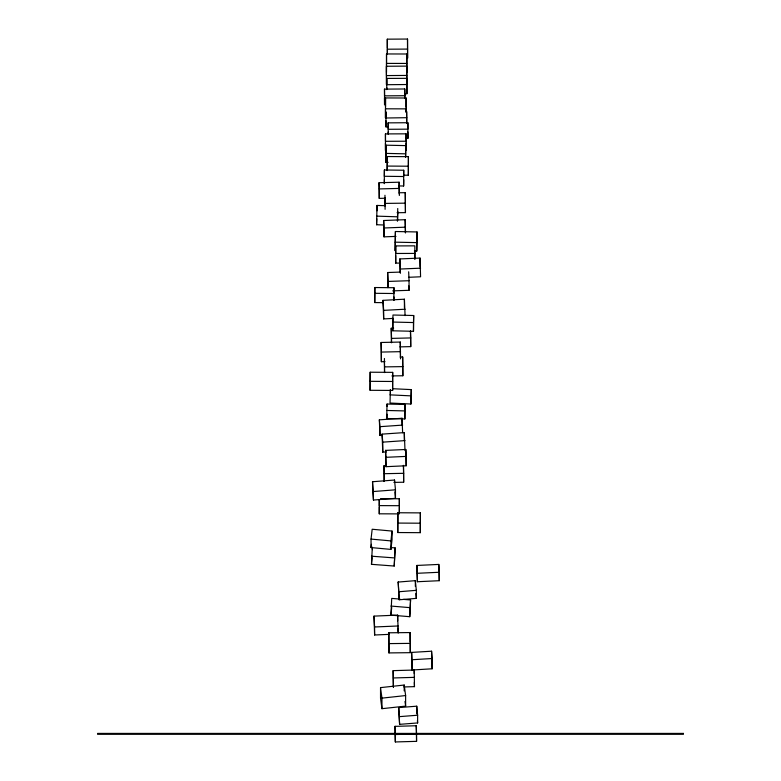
<?xml version="1.0" encoding="UTF-8"?>
<svg xmlns="http://www.w3.org/2000/svg" width="781" height="781" viewBox="0 0 781 781"><rect width="100%" height="100%" fill="white"/><g stroke="black" fill="none" stroke-linecap="round" stroke-linejoin="round"><path stroke-width="1.17" d="M386.497 72.477L386.517 53.957L406.842 53.996L406.842 63.076M406.813 72.516L406.842 53.996M406.11 107.153L406.11 98.006L385.521 97.937L385.472 117.951L385.472 108.803L406.061 108.871L406.061 112.298M406.091 111.986L406.11 98.006M398.154 513.888L379.263 513.81L379.302 506.879M399.364 506.957L399.335 513.888L399.364 498.766L380.484 498.688M399.364 498.766L399.335 505.697L379.263 505.61L379.293 499.84L379.263 513.81M370.184 372.215L370.106 390.295L392.609 390.441L392.677 372.361L370.184 372.215L370.106 381.323L392.609 381.47M370.106 390.295L370.184 381.187M387.21 170.326L387.249 156.532L408.424 156.669L408.356 175.227L403.65 175.198M397.773 532.544L397.851 512.756L420.373 512.883L420.373 522.362L420.295 532.671L397.773 532.544L397.773 523.075L420.295 523.202L420.295 532.671M408.356 175.227L408.424 156.669M420.295 523.202L420.373 512.883M383.12 302.657L374.753 302.569L374.831 287.525L393.946 287.72L393.868 300.46L393.946 296.995M374.753 302.569L374.831 287.525M393.946 287.72L393.868 293.51L374.753 293.305M384.398 169.994L384.301 176.281L403.631 176.526L403.728 170.238L384.398 169.994L384.301 183.389M384.34 183.662L384.398 179.474M398.798 185.937L403.631 185.995L403.728 179.718M395.411 231.508L395.137 250.613L395.411 231.508L417.044 231.957L416.761 251.062L414.36 251.013M416.761 251.062L417.044 231.957M388.147 162.311L385.834 162.263L386.058 145.188L405.759 145.617L405.69 156.835M385.834 162.263L386.058 145.188M405.534 157.147L405.759 145.617M386.859 410.474L387.054 404.041L405.046 404.48L404.851 418.948L386.859 418.509L386.859 410.474L404.851 410.913L404.851 418.948M386.859 418.509L386.985 414.213M392.775 322.055L392.989 315.016L413.696 315.514L413.481 331.3L392.775 330.802L392.775 322.055L413.481 322.553L413.481 331.3M392.775 330.802L392.989 318.297M404.851 410.913L405.046 404.48M413.481 322.553L413.696 315.514M383.52 224.977L376.579 224.743L377.018 205.432L385.111 205.696M376.579 224.743L376.823 218.807M397.402 221.121L397.744 208.498M397.597 220.681L397.841 211.514M392.736 388.713L411.284 389.602L410.913 404.031L390.041 403.035L390.354 389.651M410.913 404.031L411.284 389.602M390.363 547.53L395.157 547.891L394.22 566.04L371.473 564.331L372.303 547.296M371.473 564.331L372.098 557.663M394.22 566.04L395.157 547.891M403.494 599.378L410.562 599.974L409.761 616.697L390.92 615.125L391.72 598.402L399.96 599.086M390.92 615.125L391.72 607.472M409.761 616.697L410.562 599.974M371.043 539.085L372.176 529.245L392.052 531.07L392.052 539.554L390.93 549.404L371.043 547.569L371.043 539.085L390.93 540.911L390.93 549.404M371.043 547.569L371.424 544.289M390.93 540.911L392.052 531.07M380.532 687.622L404.197 685.044L405.622 695.559L405.622 706.112L381.958 708.689L380.532 698.175L380.532 687.622L381.958 698.136L381.958 708.689M381.958 698.136L405.622 695.559M398.203 582.06L415.346 580.664L416.332 590.329L416.332 598.383L399.179 599.779L398.203 582.06L399.179 599.779M399.179 591.725L416.332 590.329M398.72 707.596L416.742 706.19L417.62 715.22L417.62 722.942L399.599 724.348L398.72 707.596L399.599 724.348M399.599 716.626L417.62 715.22M372.517 481.731L394.522 480.032L395.469 489.814L395.469 498.346L373.464 500.045L372.517 481.731L373.464 500.045M373.464 491.522L395.469 489.814M382.329 435.261L379.947 435.427L379.351 419.836L402.039 418.255L402.635 432.752M379.947 435.427L379.947 426.68L402.635 425.098M386.273 451.906L382.758 452.15L382.075 434.129L404.304 432.596L404.997 450.617M382.758 452.15L382.758 442.144L404.997 440.611M411.626 652.408L431.571 651.208L432.127 658.529L432.127 668.79L412.183 670L411.626 652.408L412.183 670M412.183 659.73L432.127 658.529M393.185 318.414L383.656 318.921L382.983 300.353L404.412 299.201L405.085 315.631M383.656 318.921L383.656 310.369L405.085 309.217M416.917 565.444L438.795 564.429L439.254 572.268L439.254 580.703L417.376 581.728L416.917 565.444L417.376 581.728M417.376 573.283L439.254 572.268M385.609 450.393L405.788 449.485L406.179 456.397L406.179 465.769L385.999 466.677L385.609 450.393L385.999 466.677M385.999 457.305L406.179 456.397M400.067 272.032L399.833 258.931L420.041 258.072L420.578 276.786L408.688 277.294M400.36 273.33L400.36 269.025L420.578 268.176M388.772 634.387L374.597 634.992L374.021 616.121L397.646 615.106L398.222 632.844M374.597 634.992L374.597 626.977L398.222 625.971M395.967 236.399L384.018 236.848L383.666 220.506L405.173 219.695L405.524 232.709M384.018 236.848L384.018 227.984L405.524 227.173M387.913 287.681L387.669 272.52L400.497 272.081M388.059 287.437L388.059 281.433L409.049 280.711L408.668 271.798M392.716 290.874L409.049 290.307L409.049 280.711M393.136 670.645L393.39 687.241L393.136 670.645L414.213 670.039L414.467 686.645L403.933 686.948M393.39 677.957L414.467 677.361M395.049 726.359L416.263 725.754L416.556 733.935L416.556 741.345L395.342 741.95L395.049 726.359L395.342 741.95M395.342 734.54L416.556 733.935M385.17 198.237L379.263 198.394L379.058 182.725L399.13 182.207L399.335 195.504M379.263 198.394L379.263 188.934L399.335 188.406M391.408 342.576L391.242 328.245L393.634 328.186M391.554 342.742L391.554 338.398L410.738 337.929L410.533 331.154M399.94 346.881L410.738 346.618L410.738 337.929M384.965 361.632L381.372 361.71L381.108 342.478L400.282 342.058L400.546 358.879M381.372 361.71L381.372 352.075L400.546 351.655M384.184 481.457L384.018 465.72L386.449 465.671M384.213 481.486L384.213 473.696L403.65 473.315L403.455 465.339L403.65 482.219L393.936 482.404M406.686 123.496L406.628 111.498L406.745 117.687L386.009 117.999L385.892 111.8L386.009 126.903L388.45 126.864M400.233 357.034L402.674 357.005L402.85 375.759L391.877 375.925M384.564 372.605L384.564 366.885L402.85 366.621M399.296 192.751L405.28 192.673L405.446 212.617L397.07 212.725M385.092 209.328L385.092 203.411L405.446 203.158M388.801 632.805L410.132 632.561L410.289 652.672L388.958 652.916L388.801 632.805L388.958 652.916M388.958 643.612L410.289 643.378L410.289 652.672M384.496 98.172L384.555 104.898L384.496 89.132L404.763 88.975L404.822 97.967L404.763 88.975M404.822 95.702L384.555 95.858L384.496 89.132M388.177 122.861L407.858 122.724L407.916 129.158L388.235 129.295L388.177 122.861L388.235 133.883M405.603 138.354L407.916 138.335L407.858 122.724M387.298 48.227L387.298 39.167L407.516 39.05L407.584 58.155L407.516 39.05M407.584 49.086L387.376 49.203L387.376 53.733M386.771 89.259L386.741 78.422L406.872 78.344L406.901 93.72L404.529 93.73M385.453 133.912L406.1 133.834L406.14 141.224L385.482 141.302L385.453 133.912L385.482 150.528L385.453 143.138M400.516 263.099L395.723 263.109L395.694 245.917L414.838 245.849L414.867 259.429M414.867 253.415L395.723 253.474L395.694 245.917M408.356 166.207L387.171 166.07L387.171 170.58M385.834 153.388L405.534 153.828M395.137 242.169L416.761 242.618M376.579 216.122L397.402 216.806M390.041 394.864L410.913 395.86M371.473 556.189L394.22 557.898M390.92 606.056L409.761 607.628M404.997 701.436L405.622 706.112M415.834 593.55L416.332 598.383M417.396 720.687L417.62 722.942M394.844 491.815L395.469 498.346M379.351 419.836L379.947 426.68M382.075 434.129L382.758 442.144M432.127 668.79L431.571 651.208M382.983 300.353L383.656 310.369M439.254 580.703L438.795 564.429M406.179 465.769L405.788 449.485M399.833 258.931L400.36 269.025M397.9 627.953L398.154 632.786M374.021 616.121L374.597 626.977M405.378 232.836L405.173 219.695M383.666 220.506L384.018 227.984M408.853 285.846L409.049 290.307M387.669 272.52L388.059 281.433M414.32 682.467L414.467 686.645M416.556 741.345L416.263 725.754M399.198 193.727L399.13 182.207M379.058 182.725L379.263 188.934M410.738 346.618L410.425 331.027M391.242 328.245L391.554 338.398M400.448 357.688L400.282 342.058M381.108 342.478L381.372 352.075M384.018 465.72L384.213 473.696M385.892 120.704L386.009 126.903M402.85 375.759L402.674 357.005M384.418 358.469L384.564 366.885M384.506 372.42L384.389 360.695M405.446 212.617L405.28 192.673M384.965 195.26L385.092 203.411M384.984 205.891L384.926 197.661M407.858 131.901L407.916 138.335M388.177 132.038L388.196 134.186M387.298 39.167L387.337 53.801M414.848 258.726L414.838 250.672M406.901 93.72L406.833 75.435L386.478 75.581L386.478 84.66L386.4 66.258L406.755 66.121L406.833 84.524L386.771 84.709L386.741 78.422M406.1 143.06L406.14 150.44L406.1 133.834M395.694 255.553L395.723 263.109M386.741 87.521L386.751 89.62M420.041 258.072L420.041 266.692M416.742 706.19L416.742 713.912M415.346 580.664L415.346 586.424M414.213 670.039L414.213 673.525M410.132 632.561L410.132 641.855M406.755 75.201L406.813 63.437L386.497 63.398L386.4 75.347M406.745 117.687L406.745 123.261M404.412 299.201L404.412 307.753M404.304 432.596L404.304 440.377M404.197 685.044L404.197 690.912M403.728 170.238L403.631 185.995M403.65 473.315L403.65 482.219M402.039 418.255L402.039 424.815M397.851 512.756L397.851 522.225M397.646 615.106L397.646 620.836M394.522 480.032L394.522 482.463M392.677 372.361L392.609 390.441M390.412 389.778L390.412 394.444M387.249 156.532L387.249 165.552M387.054 404.041L387.054 406.335M386.517 53.957L386.517 63.036M385.521 97.937L385.521 107.085M377.018 205.432L377.018 210.821M372.41 547.344L372.41 549.668M683.424 733.408L97.576 733.408L97.576 734.306L683.424 734.306L683.424 733.408"/></g></svg>
